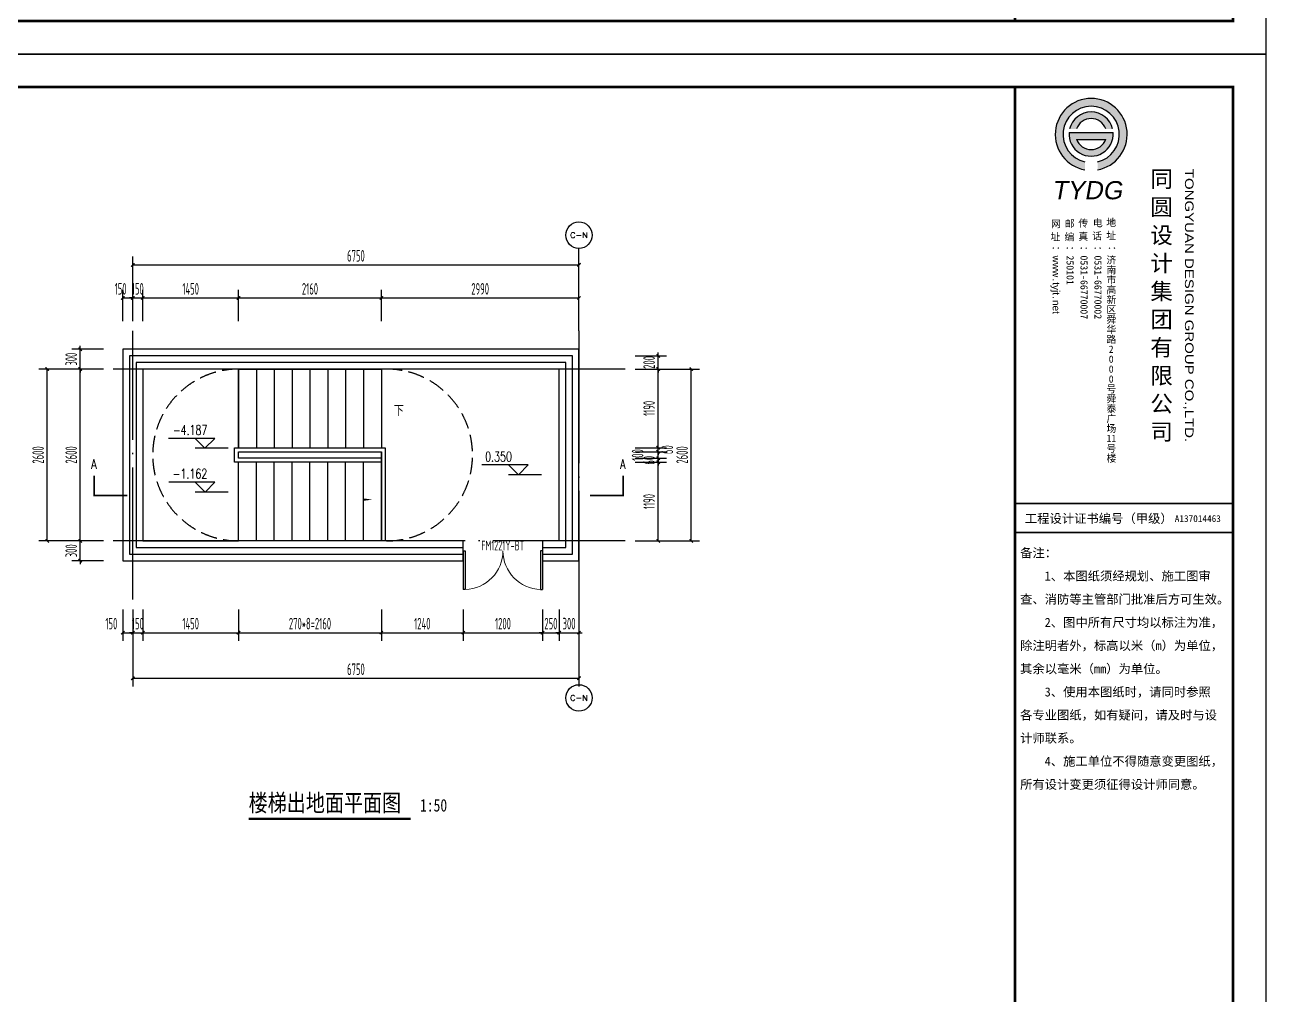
# Model space of a CAD drawing. Extents: x -473190 to 2138458, y -81875 to 2633646.
# Drawn here: x 1371582 to 1390363, y -36716 to -22032 of the extents above; entities that cross this region are included whole.
import ezdxf
from ezdxf.enums import TextEntityAlignment as Align

# ---------------------------------------------------------------- set-up
doc = ezdxf.new("R2010")
doc.units = 0
doc.header["$LTSCALE"] = 1000
doc.linetypes.add('DASH', pattern=[0.35, 0.25, -0.1])
doc.linetypes.add('DOTE', pattern=[2.42, 2, -0.2, 0.02, -0.2])
for name, color, linetype in [('A-DIM_SYMB', 3, 'Continuous'), ('A-PUB_TEXT', 7, 'Continuous'), ('A-STAIR', 3, 'Continuous'), ('AXIS', 3, 'Continuous'), ('AXIS_TEXT', 7, 'Continuous'), ('CURTWALL', 4, 'Continuous'), ('DIM_SYMB', 3, 'Continuous'), ('DOOR_FIRE', 4, 'Continuous'), ('DOOR_FIRE_TEXT', 7, 'Continuous'), ('DOTE', 1, 'DOTE'), ('ECA_TK', 7, 'Continuous'), ('PUB_DIM', 3, 'Continuous'), ('PUB_TEXT', 7, 'Continuous'), ('STAIR', 2, 'Continuous'), ('tk', 7, 'Continuous')]:
    doc.layers.add(name, color=color, linetype=linetype)
doc.styles.add('_TCH_AXIS', font='COMPLEX', dxfattribs={"bigfont": 'GBCBIG'})
doc.styles.add('_TCH_DIM', font='SIMPLEX', dxfattribs={"bigfont": 'GBCBIG'})
doc.styles.add('_TCH_DIM_T3', font='tssdeng.shx', dxfattribs={"width": 0.564706, "bigfont": '@@@tssdchn.shx'})
doc.styles.add('_TCH_LABEL', font='COMPLEX', dxfattribs={"bigfont": 'GBCBIG'})
doc.styles.add('_TCH_WINDOW', font='tssdeng.shx', dxfattribs={"width": 0.8, "height": 3.5, "bigfont": 'tssdchn.shx'})
doc.styles.add('CCDI_T0G_01', font='arial.ttf')
doc.styles.add('COMPLEX', font='COMPLEX.shx', dxfattribs={"width": 0.65})
doc.styles.add('SUNTXT', font='', dxfattribs={"height": 2.5})
doc.styles.add('tyad', font='swissk.ttf', dxfattribs={"height": 2.5})
doc.styles.add('TYDG_01', font='', dxfattribs={"width": 0.8})
doc.styles.add('黑体', font='simhei.ttf', dxfattribs={"width": 0.65})
doc.styles.get('SUNTXT').set_extended_font_data('SimSun')
doc.styles.get('TYDG_01').set_extended_font_data('SimSun')
doc.dimstyles.new('_TCH_ARCH&&50', dxfattribs={"dimtxt": 175, "dimasz": 50, "dimexe": 125, "dimexo": 150, "dimgap": 50, "dimtad": 1, "dimdec": 0, "dimzin": 0, "dimdsep": 46, "dimtxsty": '_TCH_DIM_T3', "dimblk": 'ARCHTICK', "dimcen": 0.09, "dimclrt": 7, "dimazin": 2, "dimtfac": 1, "dimtdec": 0, "dimtix": 1, "dimtmove": 2, "dimatfit": 3, "dimfxl": 0, "dimtolj": 1, "dimtzin": 0, "dimarcsym": 0})

# ---------------------------------------------------------------- blocks, each defined once
blk = doc.blocks.new('10B_A1E图框')
h = blk.add_hatch(color=256)
h.paths.add_polyline_path([(786.16, 558.97), (786.16, 561.39, -8.823966), (789.97, 561.39), (789.97, 558.98, 11.333343)])
h.paths.add_polyline_path([(781.52, 571.34), (783.6, 571.34, -0.711417), (792.46, 571.34), (794.54, 571.34, 0.79114)], flags=17)
h.paths.add_polyline_path([(781.36, 570.26, 1.071858), (794.7, 570.26)], flags=17)
h.paths.add_polyline_path([(792.44, 568.2, -0.701619), (783.62, 568.2)], flags=16)
for p, q in [((765, 184), (765, 584)), ((765, 184), (765, 584)), ((765, 184), (765, 584)), ((781.36, 570.26), (794.7, 570.26)), ((783.62, 568.2), (792.44, 568.2))]:
    blk.add_line(p, q)
at = {"const_width": 0.5}
blk.add_lwpolyline([(831, 457.96), (765, 457.96)], dxfattribs=at)
blk.add_lwpolyline([(831, 457.96), (765, 457.96)], dxfattribs=at)
for centre, radius, start, end in [((788.05, 569.69), 10.88, 280.1324, 259.9627), ((788.05, 569.69), 8.52, 282.9926, 257.1302), ((788.03, 569.8), 6.69, 13.3022, 166.6978), ((788.03, 569.8), 4.69, 19.1426, 160.8574), ((788.03, 569.8), 6.69, 176.0272, 3.9728), ((788.03, 569.8), 4.69, 199.8915, 340.1085)]:
    blk.add_arc(centre, radius, start, end)
at = {"layer": 'ECA_TK'}
blk.add_lwpolyline([(0, 0), (841, 0), (841, 594), (0, 594)], close=True, dxfattribs=at)
at = {"layer": 'ECA_TK', "const_width": 0.8}
blk.add_lwpolyline([(831, 10), (831, 584), (18, 584), (18, 10)], close=True, dxfattribs=at)
at = {"layer": 'ECA_TK'}
for points, const_width in [([(765, 10), (765, 584)], 0.8), ([(765, 457.96), (831, 457.96)], 0.5), ([(765, 449.25), (831, 449.25)], 0.5)]:
    blk.add_lwpolyline(points, dxfattribs=dict(at, const_width=const_width))
for s, height, style, p in [('同', 5, '黑体', (805.94, 553.7)), ('圆', 5, '黑体', (805.94, 545.2)), ('网', 2.18, 'SUNTXT', (775.88, 541.55)), ('邮', 2.18, 'SUNTXT', (780.08, 541.58)), ('传', 2.18, 'SUNTXT', (784.17, 541.71)), ('电', 2.18, 'SUNTXT', (788.57, 541.81)), ('地', 2.18, 'SUNTXT', (792.61, 541.93)), ('设', 5, '黑体', (805.94, 536.7)), ('址', 2.18, 'SUNTXT', (775.74, 537.6)), ('编', 2.18, 'SUNTXT', (779.97, 537.57)), ('真', 2.18, 'SUNTXT', (784.17, 537.71)), ('话', 2.18, 'SUNTXT', (788.39, 537.86)), ('址', 2.18, 'SUNTXT', (792.62, 537.99)), ('计', 5, '黑体', (805.94, 528.2)), ('济', 2.18, 'SUNTXT', (792.67, 530.58)), ('南', 2.18, 'SUNTXT', (792.67, 527.58)), ('市', 2.18, 'SUNTXT', (792.67, 524.58)), ('高', 2.18, 'SUNTXT', (792.67, 521.58)), ('集', 5, '黑体', (805.94, 519.7)), ('新', 2.18, 'SUNTXT', (792.67, 518.58)), ('舜', 2.18, 'SUNTXT', (792.67, 512.58)), ('区', 2.18, 'SUNTXT', (792.67, 515.58)), ('团', 5, '黑体', (805.94, 511.2)), ('华', 2.18, 'SUNTXT', (792.67, 509.58)), ('路', 2.18, 'SUNTXT', (792.67, 506.58)), ('有', 5, '黑体', (805.94, 502.7)), ('2', 2.18, 'SUNTXT', (793.36, 503.58)), ('0', 2.18, 'SUNTXT', (793.36, 500.58)), ('0', 2.18, 'SUNTXT', (793.36, 497.58)), ('限', 5, '黑体', (805.94, 494.2)), ('0', 2.18, 'SUNTXT', (793.36, 494.58)), ('号', 2.18, 'SUNTXT', (792.67, 491.58)), ('舜', 2.18, 'SUNTXT', (792.67, 488.58)), ('公', 5, '黑体', (805.94, 485.7)), ('泰', 2.18, 'SUNTXT', (792.67, 485.58)), ('广', 2.18, 'SUNTXT', (792.67, 482.58)), ('场', 2.18, 'SUNTXT', (792.67, 479.58)), ('司', 5, '黑体', (805.94, 477.2)), ('11', 2.18, 'SUNTXT', (792.67, 476.58)), ('号', 2.18, 'SUNTXT', (792.67, 473.58)), ('楼', 2.18, 'SUNTXT', (792.69, 470.58))]:
    blk.add_text(s, height=height, dxfattribs=dict(style=style)).set_placement(p)
at = {"style": 'CCDI_T0G_01', "width": 1.25}
blk.add_text('TONGYUAN DESIGN GROUP CO.,LTD.', height=2.6, rotation=270, dxfattribs=at).set_placement((816.42, 559.28))
at = {"style": 'tyad', "oblique": 10}
blk.add_text('TYDG', height=5.5, dxfattribs=at).set_placement((776.12, 550.06))
at = {"char_height": 2.18, "width": 39.1789, "attachment_point": 1, "rotation": 270, "style": 'SUNTXT'}
for s, insert in [('：{\\fArial|b0|i0|c134|p32;www}.{\\fArial|b0|i0|c134|p32;tyjt}.{\\fArial|b0|i0|c134|p32;net\\fArial|b0|i0|c0|p32;}', (778.56, 536.02)), ('：250101', (782.78, 536.02)), ('：0531-66770007', (787, 536.02)), ('：0531-66770002', (791.22, 536.02)), ('：', (795.56, 536.02))]:
    blk.add_mtext(s, dxfattribs=dict(at, insert=insert))
at = {"layer": 'ECA_TK', "linetype": 'Continuous', "style": 'SUNTXT'}
for s, height, p in [('工程设计证书编号（甲级）', 2.7342, (767.97, 452.09)), ('A137014463', 2.051, (813.34, 452.39))]:
    blk.add_text(s, height=height, dxfattribs=at).set_placement(p)
at = {"layer": 'ECA_TK', "style": 'SUNTXT'}
for s, p in [('备注：', (766.54, 441.68)), ('    1、本图纸须经规划、施工图审', (766.54, 434.68)), ('查、消防等主管部门批准后方可生效。', (766.54, 427.66)), ('    2、图中所有尺寸均以标注为准，', (766.54, 420.65)), ('除注明者外，标高以米（m）为单位，', (766.54, 413.62)), ('其余以毫米（mm）为单位。', (766.54, 406.61)), ('    3、使用本图纸时，请同时参照', (766.54, 399.6)), ('各专业图纸，如有疑问，请及时与设', (766.54, 392.61)), ('计师联系。', (766.54, 385.63)), ('    4、施工单位不得随意变更图纸，', (766.54, 378.63)), ('所有设计变更须征得设计师同意。', (766.54, 371.62))]:
    blk.add_text(s, height=2.73, dxfattribs=at).set_placement(p)
blk = doc.blocks.new('_ArchTick')
at = {"color": 0, "linetype": 'ByBlock', "const_width": 0.4}
blk.add_lwpolyline([(-0.5, -0.5), (0.5, 0.5)], dxfattribs=at)
blk = doc.blocks.new('*D2640')
at = {"layer": 'Defpoints', "color": 0, "transparency": 16777216}
for p in [(1371920, -27241), (1372920, -27241), (1372920, -29841)]:
    blk.add_point(p, dxfattribs=at)
at = {"layer": 'PUB_DIM', "color": 0, "lineweight": -2, "transparency": 16777216}
for p, q in [((1372770, -27241), (1371795, -27241)), ((1371920, -29841), (1371920, -27241)), ((1372770, -29841), (1371795, -29841))]:
    blk.add_line(p, q, dxfattribs=at)
at = {"layer": 'PUB_DIM', "color": 0, "lineweight": -2, "transparency": 16777216, "xscale": 50, "yscale": 50, "zscale": 50}
for p, rotation in [((1371920, -27241), 90), ((1371920, -29841), 270)]:
    blk.add_blockref('_ArchTick', p, dxfattribs=dict(at, rotation=rotation))
at = {"layer": 'PUB_DIM', "color": 7, "transparency": 16777216, "insert": (1371783, -28541), "char_height": 175, "attachment_point": 5, "rotation": 90, "style": '_TCH_DIM_T3'}
blk.add_mtext('\\A1;2600', dxfattribs=at)
blk = doc.blocks.new('*D2641')
at = {"layer": 'Defpoints', "color": 0, "transparency": 16777216}
for p in [(1380665, -27241), (1381665, -27241), (1380665, -29841)]:
    blk.add_point(p, dxfattribs=at)
at = {"layer": 'PUB_DIM', "color": 0, "lineweight": -2, "transparency": 16777216}
for p, q in [((1380815, -27241), (1381790, -27241)), ((1381665, -29841), (1381665, -27241)), ((1380815, -29841), (1381790, -29841))]:
    blk.add_line(p, q, dxfattribs=at)
at = {"layer": 'PUB_DIM', "color": 0, "lineweight": -2, "transparency": 16777216, "xscale": 50, "yscale": 50, "zscale": 50}
for p, rotation in [((1381665, -27241), 90), ((1381665, -29841), 270)]:
    blk.add_blockref('_ArchTick', p, dxfattribs=dict(at, rotation=rotation))
at = {"layer": 'PUB_DIM', "color": 7, "transparency": 16777216, "insert": (1381527, -28541), "char_height": 175, "attachment_point": 5, "rotation": 90, "style": '_TCH_DIM_T3'}
blk.add_mtext('\\A1;2600', dxfattribs=at)
blk = doc.blocks.new('*D2642')
at = {"layer": 'Defpoints', "color": 0, "transparency": 16777216}
for p in [(1373216, -30730), (1379966, -30730), (1379966, -31920)]:
    blk.add_point(p, dxfattribs=at)
at = {"layer": 'PUB_DIM', "color": 0, "lineweight": -2, "transparency": 16777216}
for p, q in [((1373216, -30880), (1373216, -32045)), ((1379966, -30880), (1379966, -32045)), ((1373216, -31920), (1379966, -31920))]:
    blk.add_line(p, q, dxfattribs=at)
at = {"layer": 'PUB_DIM', "color": 0, "lineweight": -2, "transparency": 16777216, "xscale": 50, "yscale": 50, "zscale": 50, "rotation": 180}
blk.add_blockref('_ArchTick', (1373216, -31920), dxfattribs=at)
at = {"layer": 'PUB_DIM', "color": 0, "lineweight": -2, "transparency": 16777216, "xscale": 50, "yscale": 50, "zscale": 50}
blk.add_blockref('_ArchTick', (1379966, -31920), dxfattribs=at)
at = {"layer": 'PUB_DIM', "color": 7, "transparency": 16777216, "insert": (1376591, -31783), "char_height": 175, "attachment_point": 5, "style": '_TCH_DIM_T3'}
blk.add_mtext('\\A1;6750', dxfattribs=at)
blk = doc.blocks.new('*D2643')
at = {"layer": 'Defpoints', "color": 0, "transparency": 16777216}
for p in [(1379966, -25665), (1373216, -26665), (1379966, -26665)]:
    blk.add_point(p, dxfattribs=at)
at = {"layer": 'PUB_DIM', "color": 0, "lineweight": -2, "transparency": 16777216}
for p, q in [((1373216, -26515), (1373216, -25540)), ((1379966, -26515), (1379966, -25540)), ((1373216, -25665), (1379966, -25665))]:
    blk.add_line(p, q, dxfattribs=at)
at = {"layer": 'PUB_DIM', "color": 0, "lineweight": -2, "transparency": 16777216, "xscale": 50, "yscale": 50, "zscale": 50, "rotation": 180}
blk.add_blockref('_ArchTick', (1373216, -25665), dxfattribs=at)
at = {"layer": 'PUB_DIM', "color": 0, "lineweight": -2, "transparency": 16777216, "xscale": 50, "yscale": 50, "zscale": 50}
blk.add_blockref('_ArchTick', (1379966, -25665), dxfattribs=at)
at = {"layer": 'PUB_DIM', "color": 7, "transparency": 16777216, "insert": (1376591, -25527), "char_height": 175, "attachment_point": 5, "style": '_TCH_DIM_T3'}
blk.add_mtext('\\A1;6750', dxfattribs=at)
blk = doc.blocks.new('*D2644')
at = {"layer": 'Defpoints', "color": 0, "transparency": 16777216}
for p in [(1372420, -29841), (1372920, -29841), (1372920, -30141)]:
    blk.add_point(p, dxfattribs=at)
at = {"layer": 'PUB_DIM', "color": 0, "lineweight": -2, "transparency": 16777216}
for p, q in [((1372770, -29841), (1372295, -29841)), ((1372420, -29841), (1372420, -29791)), ((1372420, -30141), (1372420, -29841)), ((1372770, -30141), (1372295, -30141)), ((1372420, -30141), (1372420, -30191))]:
    blk.add_line(p, q, dxfattribs=at)
at = {"layer": 'PUB_DIM', "color": 0, "lineweight": -2, "transparency": 16777216, "xscale": 50, "yscale": 50, "zscale": 50}
for p, rotation in [((1372420, -29841), 270), ((1372420, -30141), 90)]:
    blk.add_blockref('_ArchTick', p, dxfattribs=dict(at, rotation=rotation))
at = {"layer": 'PUB_DIM', "color": 7, "transparency": 16777216, "insert": (1372283, -29991), "char_height": 175, "attachment_point": 5, "rotation": 90, "style": '_TCH_DIM_T3'}
blk.add_mtext('\\A1;300', dxfattribs=at)
blk = doc.blocks.new('*D2645')
at = {"layer": 'Defpoints', "color": 0, "transparency": 16777216}
for p in [(1372420, -27241), (1372920, -27241), (1372920, -29841)]:
    blk.add_point(p, dxfattribs=at)
at = {"layer": 'PUB_DIM', "color": 0, "lineweight": -2, "transparency": 16777216}
for p, q in [((1372770, -27241), (1372295, -27241)), ((1372420, -29841), (1372420, -27241)), ((1372770, -29841), (1372295, -29841))]:
    blk.add_line(p, q, dxfattribs=at)
at = {"layer": 'PUB_DIM', "color": 0, "lineweight": -2, "transparency": 16777216, "xscale": 50, "yscale": 50, "zscale": 50}
for p, rotation in [((1372420, -27241), 90), ((1372420, -29841), 270)]:
    blk.add_blockref('_ArchTick', p, dxfattribs=dict(at, rotation=rotation))
at = {"layer": 'PUB_DIM', "color": 7, "transparency": 16777216, "insert": (1372283, -28541), "char_height": 175, "attachment_point": 5, "rotation": 90, "style": '_TCH_DIM_T3'}
blk.add_mtext('\\A1;2600', dxfattribs=at)
blk = doc.blocks.new('*D2646')
at = {"layer": 'Defpoints', "color": 0, "transparency": 16777216}
for p in [(1372420, -26941), (1372920, -26941), (1372920, -27241)]:
    blk.add_point(p, dxfattribs=at)
at = {"layer": 'PUB_DIM', "color": 0, "lineweight": -2, "transparency": 16777216}
for p, q in [((1372770, -26941), (1372295, -26941)), ((1372420, -26941), (1372420, -26891)), ((1372420, -27241), (1372420, -26941)), ((1372770, -27241), (1372295, -27241)), ((1372420, -27241), (1372420, -27291))]:
    blk.add_line(p, q, dxfattribs=at)
at = {"layer": 'PUB_DIM', "color": 0, "lineweight": -2, "transparency": 16777216, "xscale": 50, "yscale": 50, "zscale": 50}
for p, rotation in [((1372420, -26941), 270), ((1372420, -27241), 90)]:
    blk.add_blockref('_ArchTick', p, dxfattribs=dict(at, rotation=rotation))
at = {"layer": 'PUB_DIM', "color": 7, "transparency": 16777216, "insert": (1372283, -27091), "char_height": 175, "attachment_point": 5, "rotation": 90, "style": '_TCH_DIM_T3'}
blk.add_mtext('\\A1;300', dxfattribs=at)
blk = doc.blocks.new('*D2647')
at = {"layer": 'Defpoints', "color": 0, "transparency": 16777216}
for p in [(1380665, -28651), (1381165, -28651), (1380665, -29841)]:
    blk.add_point(p, dxfattribs=at)
at = {"layer": 'PUB_DIM', "color": 0, "lineweight": -2, "transparency": 16777216}
for p, q in [((1380815, -28651), (1381290, -28651)), ((1381165, -29841), (1381165, -28651)), ((1380815, -29841), (1381290, -29841))]:
    blk.add_line(p, q, dxfattribs=at)
at = {"layer": 'PUB_DIM', "color": 0, "lineweight": -2, "transparency": 16777216, "xscale": 50, "yscale": 50, "zscale": 50}
for p, rotation in [((1381165, -28651), 90), ((1381165, -29841), 270)]:
    blk.add_blockref('_ArchTick', p, dxfattribs=dict(at, rotation=rotation))
at = {"layer": 'PUB_DIM', "color": 7, "transparency": 16777216, "insert": (1381027, -29246), "char_height": 175, "attachment_point": 5, "rotation": 90, "style": '_TCH_DIM_T3'}
blk.add_mtext('\\A1;1190', dxfattribs=at)
blk = doc.blocks.new('*D2648')
at = {"layer": 'Defpoints', "color": 0, "transparency": 16777216}
for p in [(1380665, -28591), (1380665, -28651), (1381165, -28591)]:
    blk.add_point(p, dxfattribs=at)
at = {"layer": 'PUB_DIM', "color": 0, "lineweight": -2, "transparency": 16777216}
for p, q in [((1381165, -28591), (1381165, -28541)), ((1380815, -28591), (1381290, -28591)), ((1380815, -28651), (1381290, -28651)), ((1381165, -28651), (1381165, -28591)), ((1381165, -28651), (1381165, -28701))]:
    blk.add_line(p, q, dxfattribs=at)
at = {"layer": 'PUB_DIM', "color": 0, "lineweight": -2, "transparency": 16777216, "xscale": 50, "yscale": 50, "zscale": 50}
for p, rotation in [((1381165, -28591), 270), ((1381165, -28651), 90)]:
    blk.add_blockref('_ArchTick', p, dxfattribs=dict(at, rotation=rotation))
at = {"layer": 'PUB_DIM', "color": 7, "transparency": 16777216, "insert": (1381027, -28621), "char_height": 175, "attachment_point": 5, "rotation": 90, "style": '_TCH_DIM_T3'}
blk.add_mtext('\\A1;60', dxfattribs=at)
blk = doc.blocks.new('*D2649')
at = {"layer": 'Defpoints', "color": 0, "transparency": 16777216}
for p in [(1380665, -28491), (1381165, -28491), (1380665, -28591)]:
    blk.add_point(p, dxfattribs=at)
at = {"layer": 'PUB_DIM', "color": 0, "lineweight": -2, "transparency": 16777216}
for p, q in [((1380815, -28491), (1381290, -28491)), ((1381165, -28491), (1381165, -28441)), ((1381165, -28591), (1381165, -28491)), ((1380815, -28591), (1381290, -28591)), ((1381165, -28591), (1381165, -28641))]:
    blk.add_line(p, q, dxfattribs=at)
at = {"layer": 'PUB_DIM', "color": 0, "lineweight": -2, "transparency": 16777216, "xscale": 50, "yscale": 50, "zscale": 50}
for p, rotation in [((1381165, -28491), 270), ((1381165, -28591), 90)]:
    blk.add_blockref('_ArchTick', p, dxfattribs=dict(at, rotation=rotation))
at = {"layer": 'PUB_DIM', "color": 7, "transparency": 16777216, "insert": (1380852, -28541), "char_height": 175, "attachment_point": 5, "rotation": 90, "style": '_TCH_DIM_T3'}
blk.add_mtext('\\A1;100', dxfattribs=at)
blk = doc.blocks.new('*D2650')
at = {"layer": 'Defpoints', "color": 0, "transparency": 16777216}
for p in [(1380665, -28431), (1380665, -28491), (1381165, -28431)]:
    blk.add_point(p, dxfattribs=at)
at = {"layer": 'PUB_DIM', "color": 0, "lineweight": -2, "transparency": 16777216}
for p, q in [((1380815, -28431), (1381290, -28431)), ((1380815, -28491), (1381290, -28491)), ((1381165, -28431), (1381165, -28381)), ((1381165, -28491), (1381165, -28431)), ((1381165, -28491), (1381165, -28541))]:
    blk.add_line(p, q, dxfattribs=at)
at = {"layer": 'PUB_DIM', "color": 0, "lineweight": -2, "transparency": 16777216, "xscale": 50, "yscale": 50, "zscale": 50}
for p, rotation in [((1381165, -28431), 270), ((1381165, -28491), 90)]:
    blk.add_blockref('_ArchTick', p, dxfattribs=dict(at, rotation=rotation))
at = {"layer": 'PUB_DIM', "color": 7, "transparency": 16777216, "insert": (1381302, -28461), "char_height": 175, "attachment_point": 5, "rotation": 90, "style": '_TCH_DIM_T3'}
blk.add_mtext('\\A1;60', dxfattribs=at)
blk = doc.blocks.new('*D2651')
at = {"layer": 'Defpoints', "color": 0, "transparency": 16777216}
for p in [(1380665, -27241), (1381165, -27241), (1380665, -28431)]:
    blk.add_point(p, dxfattribs=at)
at = {"layer": 'PUB_DIM', "color": 0, "lineweight": -2, "transparency": 16777216}
for p, q in [((1380815, -27241), (1381290, -27241)), ((1381165, -28431), (1381165, -27241)), ((1380815, -28431), (1381290, -28431))]:
    blk.add_line(p, q, dxfattribs=at)
at = {"layer": 'PUB_DIM', "color": 0, "lineweight": -2, "transparency": 16777216, "xscale": 50, "yscale": 50, "zscale": 50}
for p, rotation in [((1381165, -27241), 90), ((1381165, -28431), 270)]:
    blk.add_blockref('_ArchTick', p, dxfattribs=dict(at, rotation=rotation))
at = {"layer": 'PUB_DIM', "color": 7, "transparency": 16777216, "insert": (1381027, -27836), "char_height": 175, "attachment_point": 5, "rotation": 90, "style": '_TCH_DIM_T3'}
blk.add_mtext('\\A1;1190', dxfattribs=at)
blk = doc.blocks.new('*D2652')
at = {"layer": 'Defpoints', "color": 0, "transparency": 16777216}
for p in [(1380665, -27041), (1381165, -27041), (1380665, -27241)]:
    blk.add_point(p, dxfattribs=at)
at = {"layer": 'PUB_DIM', "color": 0, "lineweight": -2, "transparency": 16777216}
for p, q in [((1380815, -27041), (1381290, -27041)), ((1381165, -27041), (1381165, -26991)), ((1381165, -27241), (1381165, -27041)), ((1380815, -27241), (1381290, -27241)), ((1381165, -27241), (1381165, -27291))]:
    blk.add_line(p, q, dxfattribs=at)
at = {"layer": 'PUB_DIM', "color": 0, "lineweight": -2, "transparency": 16777216, "xscale": 50, "yscale": 50, "zscale": 50}
for p, rotation in [((1381165, -27041), 270), ((1381165, -27241), 90)]:
    blk.add_blockref('_ArchTick', p, dxfattribs=dict(at, rotation=rotation))
at = {"layer": 'PUB_DIM', "color": 7, "transparency": 16777216, "insert": (1381027, -27141), "char_height": 175, "attachment_point": 5, "rotation": 90, "style": '_TCH_DIM_T3'}
blk.add_mtext('\\A1;200', dxfattribs=at)
blk = doc.blocks.new('*D2653')
at = {"layer": 'Defpoints', "color": 0, "transparency": 16777216}
for p in [(1373216, -26165), (1373066, -26665), (1373216, -26665)]:
    blk.add_point(p, dxfattribs=at)
at = {"layer": 'PUB_DIM', "color": 0, "lineweight": -2, "transparency": 16777216}
for p, q in [((1373066, -26515), (1373066, -26040)), ((1373216, -26515), (1373216, -26040)), ((1373066, -26165), (1373216, -26165))]:
    blk.add_line(p, q, dxfattribs=at)
at = {"layer": 'PUB_DIM', "color": 0, "lineweight": -2, "transparency": 16777216, "xscale": 50, "yscale": 50, "zscale": 50, "rotation": 180}
blk.add_blockref('_ArchTick', (1373066, -26165), dxfattribs=at)
at = {"layer": 'PUB_DIM', "color": 0, "lineweight": -2, "transparency": 16777216, "xscale": 50, "yscale": 50, "zscale": 50}
blk.add_blockref('_ArchTick', (1373216, -26165), dxfattribs=at)
at = {"layer": 'PUB_DIM', "color": 7, "transparency": 16777216, "insert": (1373031, -26027), "char_height": 175, "attachment_point": 5, "style": '_TCH_DIM_T3'}
blk.add_mtext('\\A1;150', dxfattribs=at)
blk = doc.blocks.new('*D2654')
at = {"layer": 'Defpoints', "color": 0, "transparency": 16777216}
for p in [(1373366, -26165), (1373216, -26665), (1373366, -26665)]:
    blk.add_point(p, dxfattribs=at)
at = {"layer": 'PUB_DIM', "color": 0, "lineweight": -2, "transparency": 16777216}
for p, q in [((1373216, -26515), (1373216, -26040)), ((1373366, -26515), (1373366, -26040)), ((1373216, -26165), (1373166, -26165)), ((1373216, -26165), (1373366, -26165)), ((1373366, -26165), (1373416, -26165))]:
    blk.add_line(p, q, dxfattribs=at)
at = {"layer": 'PUB_DIM', "color": 0, "lineweight": -2, "transparency": 16777216, "xscale": 50, "yscale": 50, "zscale": 50}
blk.add_blockref('_ArchTick', (1373216, -26165), dxfattribs=at)
at = {"layer": 'PUB_DIM', "color": 0, "lineweight": -2, "transparency": 16777216, "xscale": 50, "yscale": 50, "zscale": 50, "rotation": 180}
blk.add_blockref('_ArchTick', (1373366, -26165), dxfattribs=at)
at = {"layer": 'PUB_DIM', "color": 7, "transparency": 16777216, "insert": (1373291, -26027), "char_height": 175, "attachment_point": 5, "style": '_TCH_DIM_T3'}
blk.add_mtext('\\A1;150', dxfattribs=at)
blk = doc.blocks.new('*D2655')
at = {"layer": 'Defpoints', "color": 0, "transparency": 16777216}
for p in [(1374816, -26165), (1373366, -26665), (1374816, -26665)]:
    blk.add_point(p, dxfattribs=at)
at = {"layer": 'PUB_DIM', "color": 0, "lineweight": -2, "transparency": 16777216}
for p, q in [((1373366, -26515), (1373366, -26040)), ((1374816, -26515), (1374816, -26040)), ((1373366, -26165), (1374816, -26165))]:
    blk.add_line(p, q, dxfattribs=at)
at = {"layer": 'PUB_DIM', "color": 0, "lineweight": -2, "transparency": 16777216, "xscale": 50, "yscale": 50, "zscale": 50, "rotation": 180}
blk.add_blockref('_ArchTick', (1373366, -26165), dxfattribs=at)
at = {"layer": 'PUB_DIM', "color": 0, "lineweight": -2, "transparency": 16777216, "xscale": 50, "yscale": 50, "zscale": 50}
blk.add_blockref('_ArchTick', (1374816, -26165), dxfattribs=at)
at = {"layer": 'PUB_DIM', "color": 7, "transparency": 16777216, "insert": (1374091, -26027), "char_height": 175, "attachment_point": 5, "style": '_TCH_DIM_T3'}
blk.add_mtext('\\A1;1450', dxfattribs=at)
blk = doc.blocks.new('*D2656')
at = {"layer": 'Defpoints', "color": 0, "transparency": 16777216}
for p in [(1376976, -26165), (1374816, -26665), (1376976, -26665)]:
    blk.add_point(p, dxfattribs=at)
at = {"layer": 'PUB_DIM', "color": 0, "lineweight": -2, "transparency": 16777216}
for p, q in [((1374816, -26515), (1374816, -26040)), ((1376976, -26515), (1376976, -26040)), ((1374816, -26165), (1376976, -26165))]:
    blk.add_line(p, q, dxfattribs=at)
at = {"layer": 'PUB_DIM', "color": 0, "lineweight": -2, "transparency": 16777216, "xscale": 50, "yscale": 50, "zscale": 50, "rotation": 180}
blk.add_blockref('_ArchTick', (1374816, -26165), dxfattribs=at)
at = {"layer": 'PUB_DIM', "color": 0, "lineweight": -2, "transparency": 16777216, "xscale": 50, "yscale": 50, "zscale": 50}
blk.add_blockref('_ArchTick', (1376976, -26165), dxfattribs=at)
at = {"layer": 'PUB_DIM', "color": 7, "transparency": 16777216, "insert": (1375896, -26027), "char_height": 175, "attachment_point": 5, "style": '_TCH_DIM_T3'}
blk.add_mtext('\\A1;2160', dxfattribs=at)
blk = doc.blocks.new('*D2657')
at = {"layer": 'Defpoints', "color": 0, "transparency": 16777216}
for p in [(1379966, -26165), (1376976, -26665), (1379966, -26665)]:
    blk.add_point(p, dxfattribs=at)
at = {"layer": 'PUB_DIM', "color": 0, "lineweight": -2, "transparency": 16777216}
for p, q in [((1376976, -26515), (1376976, -26040)), ((1379966, -26515), (1379966, -26040)), ((1376976, -26165), (1379966, -26165))]:
    blk.add_line(p, q, dxfattribs=at)
at = {"layer": 'PUB_DIM', "color": 0, "lineweight": -2, "transparency": 16777216, "xscale": 50, "yscale": 50, "zscale": 50, "rotation": 180}
blk.add_blockref('_ArchTick', (1376976, -26165), dxfattribs=at)
at = {"layer": 'PUB_DIM', "color": 0, "lineweight": -2, "transparency": 16777216, "xscale": 50, "yscale": 50, "zscale": 50}
blk.add_blockref('_ArchTick', (1379966, -26165), dxfattribs=at)
at = {"layer": 'PUB_DIM', "color": 7, "transparency": 16777216, "insert": (1378471, -26027), "char_height": 175, "attachment_point": 5, "style": '_TCH_DIM_T3'}
blk.add_mtext('\\A1;2990', dxfattribs=at)
blk = doc.blocks.new('*D2658')
at = {"layer": 'Defpoints', "color": 0, "transparency": 16777216}
for p in [(1373066, -30730), (1373216, -30730), (1373216, -31230)]:
    blk.add_point(p, dxfattribs=at)
at = {"layer": 'PUB_DIM', "color": 0, "lineweight": -2, "transparency": 16777216}
for p, q in [((1373066, -30880), (1373066, -31355)), ((1373216, -30880), (1373216, -31355)), ((1373066, -31230), (1373216, -31230))]:
    blk.add_line(p, q, dxfattribs=at)
at = {"layer": 'PUB_DIM', "color": 0, "lineweight": -2, "transparency": 16777216, "xscale": 50, "yscale": 50, "zscale": 50, "rotation": 180}
blk.add_blockref('_ArchTick', (1373066, -31230), dxfattribs=at)
at = {"layer": 'PUB_DIM', "color": 0, "lineweight": -2, "transparency": 16777216, "xscale": 50, "yscale": 50, "zscale": 50}
blk.add_blockref('_ArchTick', (1373216, -31230), dxfattribs=at)
at = {"layer": 'PUB_DIM', "color": 7, "transparency": 16777216, "insert": (1372891, -31093), "char_height": 175, "attachment_point": 5, "style": '_TCH_DIM_T3'}
blk.add_mtext('\\A1;150', dxfattribs=at)
blk = doc.blocks.new('*D2659')
at = {"layer": 'Defpoints', "color": 0, "transparency": 16777216}
for p in [(1373216, -30730), (1373366, -30730), (1373366, -31230)]:
    blk.add_point(p, dxfattribs=at)
at = {"layer": 'PUB_DIM', "color": 0, "lineweight": -2, "transparency": 16777216}
for p, q in [((1373216, -30880), (1373216, -31355)), ((1373366, -30880), (1373366, -31355)), ((1373216, -31230), (1373166, -31230)), ((1373216, -31230), (1373366, -31230)), ((1373366, -31230), (1373416, -31230))]:
    blk.add_line(p, q, dxfattribs=at)
at = {"layer": 'PUB_DIM', "color": 0, "lineweight": -2, "transparency": 16777216, "xscale": 50, "yscale": 50, "zscale": 50}
blk.add_blockref('_ArchTick', (1373216, -31230), dxfattribs=at)
at = {"layer": 'PUB_DIM', "color": 0, "lineweight": -2, "transparency": 16777216, "xscale": 50, "yscale": 50, "zscale": 50, "rotation": 180}
blk.add_blockref('_ArchTick', (1373366, -31230), dxfattribs=at)
at = {"layer": 'PUB_DIM', "color": 7, "transparency": 16777216, "insert": (1373291, -31093), "char_height": 175, "attachment_point": 5, "style": '_TCH_DIM_T3'}
blk.add_mtext('\\A1;150', dxfattribs=at)
blk = doc.blocks.new('*D2660')
at = {"layer": 'Defpoints', "color": 0, "transparency": 16777216}
for p in [(1373366, -30730), (1374816, -30730), (1374816, -31230)]:
    blk.add_point(p, dxfattribs=at)
at = {"layer": 'PUB_DIM', "color": 0, "lineweight": -2, "transparency": 16777216}
for p, q in [((1373366, -30880), (1373366, -31355)), ((1374816, -30880), (1374816, -31355)), ((1373366, -31230), (1374816, -31230))]:
    blk.add_line(p, q, dxfattribs=at)
at = {"layer": 'PUB_DIM', "color": 0, "lineweight": -2, "transparency": 16777216, "xscale": 50, "yscale": 50, "zscale": 50, "rotation": 180}
blk.add_blockref('_ArchTick', (1373366, -31230), dxfattribs=at)
at = {"layer": 'PUB_DIM', "color": 0, "lineweight": -2, "transparency": 16777216, "xscale": 50, "yscale": 50, "zscale": 50}
blk.add_blockref('_ArchTick', (1374816, -31230), dxfattribs=at)
at = {"layer": 'PUB_DIM', "color": 7, "transparency": 16777216, "insert": (1374091, -31093), "char_height": 175, "attachment_point": 5, "style": '_TCH_DIM_T3'}
blk.add_mtext('\\A1;1450', dxfattribs=at)
blk = doc.blocks.new('*D2661')
at = {"layer": 'Defpoints', "color": 0, "transparency": 16777216}
for p in [(1374816, -30730), (1376976, -30730), (1376976, -31230)]:
    blk.add_point(p, dxfattribs=at)
at = {"layer": 'PUB_DIM', "color": 0, "lineweight": -2, "transparency": 16777216}
for p, q in [((1374816, -30880), (1374816, -31355)), ((1376976, -30880), (1376976, -31355)), ((1374816, -31230), (1376976, -31230))]:
    blk.add_line(p, q, dxfattribs=at)
at = {"layer": 'PUB_DIM', "color": 0, "lineweight": -2, "transparency": 16777216, "xscale": 50, "yscale": 50, "zscale": 50, "rotation": 180}
blk.add_blockref('_ArchTick', (1374816, -31230), dxfattribs=at)
at = {"layer": 'PUB_DIM', "color": 0, "lineweight": -2, "transparency": 16777216, "xscale": 50, "yscale": 50, "zscale": 50}
blk.add_blockref('_ArchTick', (1376976, -31230), dxfattribs=at)
at = {"layer": 'PUB_DIM', "color": 7, "transparency": 16777216, "insert": (1375896, -31093), "char_height": 175, "attachment_point": 5, "style": '_TCH_DIM_T3'}
blk.add_mtext('\\A1;270*8=2160', dxfattribs=at)
blk = doc.blocks.new('*D2662')
at = {"layer": 'Defpoints', "color": 0, "transparency": 16777216}
for p in [(1376976, -30730), (1378216, -30730), (1378216, -31230)]:
    blk.add_point(p, dxfattribs=at)
at = {"layer": 'PUB_DIM', "color": 0, "lineweight": -2, "transparency": 16777216}
for p, q in [((1376976, -30880), (1376976, -31355)), ((1378216, -30880), (1378216, -31355)), ((1376976, -31230), (1378216, -31230))]:
    blk.add_line(p, q, dxfattribs=at)
at = {"layer": 'PUB_DIM', "color": 0, "lineweight": -2, "transparency": 16777216, "xscale": 50, "yscale": 50, "zscale": 50, "rotation": 180}
blk.add_blockref('_ArchTick', (1376976, -31230), dxfattribs=at)
at = {"layer": 'PUB_DIM', "color": 0, "lineweight": -2, "transparency": 16777216, "xscale": 50, "yscale": 50, "zscale": 50}
blk.add_blockref('_ArchTick', (1378216, -31230), dxfattribs=at)
at = {"layer": 'PUB_DIM', "color": 7, "transparency": 16777216, "insert": (1377596, -31093), "char_height": 175, "attachment_point": 5, "style": '_TCH_DIM_T3'}
blk.add_mtext('\\A1;1240', dxfattribs=at)
blk = doc.blocks.new('*D2663')
at = {"layer": 'Defpoints', "color": 0, "transparency": 16777216}
for p in [(1378216, -30730), (1379416, -30730), (1379416, -31230)]:
    blk.add_point(p, dxfattribs=at)
at = {"layer": 'PUB_DIM', "color": 0, "lineweight": -2, "transparency": 16777216}
for p, q in [((1378216, -30880), (1378216, -31355)), ((1379416, -30880), (1379416, -31355)), ((1378216, -31230), (1379416, -31230))]:
    blk.add_line(p, q, dxfattribs=at)
at = {"layer": 'PUB_DIM', "color": 0, "lineweight": -2, "transparency": 16777216, "xscale": 50, "yscale": 50, "zscale": 50, "rotation": 180}
blk.add_blockref('_ArchTick', (1378216, -31230), dxfattribs=at)
at = {"layer": 'PUB_DIM', "color": 0, "lineweight": -2, "transparency": 16777216, "xscale": 50, "yscale": 50, "zscale": 50}
blk.add_blockref('_ArchTick', (1379416, -31230), dxfattribs=at)
at = {"layer": 'PUB_DIM', "color": 7, "transparency": 16777216, "insert": (1378816, -31093), "char_height": 175, "attachment_point": 5, "style": '_TCH_DIM_T3'}
blk.add_mtext('\\A1;1200', dxfattribs=at)
blk = doc.blocks.new('*D2664')
at = {"layer": 'Defpoints', "color": 0, "transparency": 16777216}
for p in [(1379416, -30730), (1379666, -30730), (1379666, -31230)]:
    blk.add_point(p, dxfattribs=at)
at = {"layer": 'PUB_DIM', "color": 0, "lineweight": -2, "transparency": 16777216}
for p, q in [((1379416, -30880), (1379416, -31355)), ((1379666, -30880), (1379666, -31355)), ((1379416, -31230), (1379366, -31230)), ((1379416, -31230), (1379666, -31230)), ((1379666, -31230), (1379716, -31230))]:
    blk.add_line(p, q, dxfattribs=at)
at = {"layer": 'PUB_DIM', "color": 0, "lineweight": -2, "transparency": 16777216, "xscale": 50, "yscale": 50, "zscale": 50}
blk.add_blockref('_ArchTick', (1379416, -31230), dxfattribs=at)
at = {"layer": 'PUB_DIM', "color": 0, "lineweight": -2, "transparency": 16777216, "xscale": 50, "yscale": 50, "zscale": 50, "rotation": 180}
blk.add_blockref('_ArchTick', (1379666, -31230), dxfattribs=at)
at = {"layer": 'PUB_DIM', "color": 7, "transparency": 16777216, "insert": (1379541, -31093), "char_height": 175, "attachment_point": 5, "style": '_TCH_DIM_T3'}
blk.add_mtext('\\A1;250', dxfattribs=at)
blk = doc.blocks.new('*D2665')
at = {"layer": 'Defpoints', "color": 0, "transparency": 16777216}
for p in [(1379666, -30730), (1379966, -30730), (1379966, -31230)]:
    blk.add_point(p, dxfattribs=at)
at = {"layer": 'PUB_DIM', "color": 0, "lineweight": -2, "transparency": 16777216}
for p, q in [((1379666, -30880), (1379666, -31355)), ((1379966, -30880), (1379966, -31355)), ((1379666, -31230), (1379616, -31230)), ((1379666, -31230), (1379966, -31230)), ((1379966, -31230), (1380016, -31230))]:
    blk.add_line(p, q, dxfattribs=at)
at = {"layer": 'PUB_DIM', "color": 0, "lineweight": -2, "transparency": 16777216, "xscale": 50, "yscale": 50, "zscale": 50}
blk.add_blockref('_ArchTick', (1379666, -31230), dxfattribs=at)
at = {"layer": 'PUB_DIM', "color": 0, "lineweight": -2, "transparency": 16777216, "xscale": 50, "yscale": 50, "zscale": 50, "rotation": 180}
blk.add_blockref('_ArchTick', (1379966, -31230), dxfattribs=at)
at = {"layer": 'PUB_DIM', "color": 7, "transparency": 16777216, "insert": (1379816, -31093), "char_height": 175, "attachment_point": 5, "style": '_TCH_DIM_T3'}
blk.add_mtext('\\A1;300', dxfattribs=at)
blk = doc.blocks.new('$DorLib2D$00000002')
for p, q in [((-0.5, 0), (-0.5, 0.4875)), ((-0.475, 0.4875), (-0.5, 0.4875)), ((-0.475, 0), (-0.475, 0.4875)), ((0.475, 0), (0.475, 0.4875)), ((0.475, 0.4875), (0.5, 0.4875)), ((0.5, 0), (0.5, 0.4875)), ((-0.5, 0), (-0.475, 0)), ((0.5, 0), (0.475, 0))]:
    blk.add_line(p, q)
at = {"lineweight": 13}
for centre, start, end in [((-0.4875, 0), 0, 88.53072), ((0.4875, 0), 91.46928, 180)]:
    blk.add_arc(centre, 0.4875, start, end, dxfattribs=at)
blk = doc.blocks.new('_AXISO')
blk.add_circle((0, 0), 0.5)
at = {"layer": 'AXIS_TEXT', "style": 'COMPLEX', "width": 1.041667}
blk.add_attdef('A', text='', height=0.56, dxfattribs=at).set_placement((-0.25, -0.28), (0.25, -0.28), align=Align.FIT)

msp = doc.modelspace()

# ---------------------------------------------------------------- linework, layer by layer
at = {"layer": 'A-DIM_SYMB'}
msp.add_lwpolyline([(1377110.8, -27866.4, 0, 0, 0), (1374090.8, -27866.4, 0, 0, 0), (1374090.8, -29216.4, 0, 0, 0), (1376840.8, -29216.4, 0, 40, 0), (1376690.8, -29216.4, 0, 0, 0)], format="xyseb", dxfattribs=at)
at = {"layer": 'A-STAIR'}
for p, q in [((1374815.8, -27241.4), (1373365.8, -27241.4)), ((1373365.8, -27241.4), (1373365.8, -29841.4)), ((1374815.8, -27241.4), (1376975.8, -27241.4)), ((1374815.8, -27241.4), (1374815.8, -28431.4)), ((1374815.8, -28431.4), (1374815.8, -27241.4)), ((1375085.8, -27241.4), (1375085.8, -28431.4)), ((1375355.8, -27241.4), (1375355.8, -28431.4)), ((1375625.8, -27241.4), (1375625.8, -28431.4)), ((1375895.8, -27241.4), (1375895.8, -28431.4)), ((1376165.8, -27241.4), (1376165.8, -28431.4)), ((1376435.8, -27241.4), (1376435.8, -28431.4)), ((1376705.8, -27241.4), (1376705.8, -28431.4)), ((1376975.8, -27241.4), (1376975.8, -28431.4)), ((1374755.8, -28651.4), (1374755.8, -28431.4)), ((1374755.8, -28431.4), (1377035.8, -28431.4)), ((1374815.8, -28491.4), (1376975.8, -28491.4)), ((1374815.8, -28591.4), (1374815.8, -28491.4)), ((1374815.8, -28491.4), (1376975.8, -28491.4)), ((1374815.8, -28591.4), (1374815.8, -28491.4)), ((1376975.8, -28491.4), (1376975.8, -29841.4)), ((1376975.8, -28591.4), (1376975.8, -28491.4)), ((1377035.8, -28431.4), (1377035.8, -29841.4)), ((1376975.8, -28651.4), (1374755.8, -28651.4)), ((1376975.8, -28591.4), (1374815.8, -28591.4)), ((1376975.8, -28591.4), (1374815.8, -28591.4)), ((1374815.8, -29841.4), (1374815.8, -28651.4)), ((1374815.8, -29841.4), (1374815.8, -28651.4)), ((1375085.8, -29841.4), (1375085.8, -28651.4)), ((1375355.8, -29841.4), (1375355.8, -28651.4)), ((1375625.8, -29841.4), (1375625.8, -28651.4)), ((1375895.8, -29841.4), (1375895.8, -28651.4)), ((1376165.8, -29841.4), (1376165.8, -28651.4)), ((1376435.8, -29841.4), (1376435.8, -28651.4)), ((1376705.8, -29841.4), (1376705.8, -28651.4)), ((1376975.8, -28651.4), (1376975.8, -28591.4)), ((1376975.8, -28651.4), (1376975.8, -28591.4)), ((1376975.8, -29841.4), (1376975.8, -28651.4)), ((1373365.8, -29841.4), (1374815.8, -29841.4)), ((1376975.8, -29841.4), (1374815.8, -29841.4)), ((1377035.8, -29841.4), (1376975.8, -29841.4))]:
    msp.add_line(p, q, dxfattribs=at)
at = {"layer": 'AXIS'}
for p, q in [((1379965.8, -26664.6), (1379965.8, -25414.6)), ((1379965.8, -30912.6), (1379965.8, -32017.1))]:
    msp.add_line(p, q, dxfattribs=at)
at = {"layer": 'CURTWALL'}
for p, q in [((1373065.8, -26941.4), (1373065.8, -30141.4)), ((1379965.8, -26941.4), (1373065.8, -26941.4)), ((1373165.8, -27041.4), (1373165.8, -30041.4)), ((1379865.8, -27041.4), (1373165.8, -27041.4)), ((1379865.8, -30041.4), (1379865.8, -27041.4)), ((1379965.8, -30141.4), (1379965.8, -26941.4)), ((1373265.8, -27141.4), (1373265.8, -29941.4)), ((1379765.8, -27141.4), (1373265.8, -27141.4)), ((1379765.8, -29941.4), (1379765.8, -27141.4)), ((1373365.8, -27241.4), (1373365.8, -29841.4)), ((1379665.8, -27241.4), (1373365.8, -27241.4)), ((1379665.8, -29841.4), (1379665.8, -27241.4)), ((1378215.8, -29841.4), (1373365.8, -29841.4)), ((1378215.8, -30141.4), (1378215.8, -29841.4)), ((1379665.8, -29841.4), (1379415.8, -29841.4)), ((1379415.8, -29841.4), (1379415.8, -30141.4)), ((1373165.8, -30041.4), (1378215.8, -30041.4)), ((1373265.8, -29941.4), (1378215.8, -29941.4)), ((1379415.8, -29941.4), (1379765.8, -29941.4)), ((1379415.8, -30041.4), (1379865.8, -30041.4)), ((1373065.8, -30141.4), (1378215.8, -30141.4)), ((1379415.8, -30141.4), (1379965.8, -30141.4))]:
    msp.add_line(p, q, dxfattribs=at)
at = {"layer": 'DIM_SYMB', "const_width": 25}
for points in [[(1372632.3, -28853.2), (1372632.3, -29153.2), (1373132.3, -29153.2)], [(1380134.4, -29153.2), (1380634.4, -29153.2), (1380634.4, -28853.2)]]:
    msp.add_lwpolyline(points, dxfattribs=at)
at = {"layer": 'DIM_SYMB', "lineweight": -3, "const_width": 35}
msp.add_lwpolyline([(1374967.7, -34045), (1377420.6, -34045)], dxfattribs=at)
at = {"layer": 'DOTE'}
for p, q in [((1373215.8, -30730.3), (1373215.8, -26664.6)), ((1379965.8, -26664.6), (1379965.8, -30912.6)), ((1380664.5, -27241.4), (1372920.4, -27241.4)), ((1380664.5, -29841.4), (1372920.4, -29841.4))]:
    msp.add_line(p, q, dxfattribs=at)
at = {"layer": 'PUB_DIM'}
for p, q in [((1374457.4, -28290.3), (1373757.4, -28290.3)), ((1374307.4, -28440.3), (1374157.4, -28290.3)), ((1374307.4, -28440.3), (1374457.4, -28290.3)), ((1374657.4, -28440.3), (1374157.4, -28440.3)), ((1379198.6, -28692.4), (1378498.6, -28692.4)), ((1379048.6, -28842.4), (1378898.6, -28692.4)), ((1379048.6, -28842.4), (1379198.6, -28692.4)), ((1379398.6, -28842.4), (1378898.6, -28842.4)), ((1374458.3, -28951.7), (1373758.3, -28951.7)), ((1374308.3, -29101.7), (1374158.3, -28951.7)), ((1374658.3, -29101.7), (1374158.3, -29101.7)), ((1374308.3, -29101.7), (1374458.3, -28951.7))]:
    msp.add_line(p, q, dxfattribs=at)
at = {"layer": 'STAIR', "color": 9, "linetype": 'DASH'}
for centre, start, end in [((1374815.8, -28541.4), 90, 270), ((1377055.8, -28541.4), 270, 90), ((1377055.8, -28541.4), 270, 90)]:
    msp.add_arc(centre, 1300, start, end, dxfattribs=at)

# ---------------------------------------------------------------- block references
at = {"layer": 'AXIS'}
ref = msp.add_blockref('_AXISO', (1379965.8, -25214.6), dxfattribs=dict(at, xscale=400, yscale=400, zscale=400))
ref.add_attrib('A', 'C-N', dxfattribs={"layer": 'AXIS_TEXT', "height": 84.9, "style": '_TCH_AXIS'}).set_placement((1379832.4, -25257), (1380099.2, -25257), align=Align.FIT)
ref = msp.add_blockref('_AXISO', (1379965.8, -32217.1), dxfattribs=dict(at, xscale=400, yscale=400, zscale=400))
ref.add_attrib('A', 'C-N', dxfattribs={"layer": 'AXIS_TEXT', "height": 84.9, "style": '_TCH_AXIS'}).set_placement((1379832.4, -32259.5), (1380099.2, -32259.5), align=Align.FIT)
at = {"layer": 'DOOR_FIRE'}
ref = msp.add_blockref('$DorLib2D$00000002', (1378815.8, -29991.4), dxfattribs=dict(at, xscale=1200, yscale=-1200, zscale=300, rotation=3.258678039100305e-11))
ref.add_attrib('A', 'FM1221Y-BT', (1378487.9, -29985.9), dxfattribs={"layer": 'DOOR_FIRE_TEXT', "height": 148.75, "style": '_TCH_WINDOW', "width": 0.564706})
at = {"layer": 'tk', "xscale": 50, "yscale": 50, "zscale": 50}
for p in [(1348313.1, -22474.7), (1348313.1, -52174.7)]:
    msp.add_blockref('10B_A1E图框', p, dxfattribs=at)

# ---------------------------------------------------------------- texts
at = {"layer": 'A-PUB_TEXT', "style": '_TCH_DIM'}
msp.add_text('下', height=168.8, dxfattribs=at).set_placement((1377163.3, -27953.9))
at = {"layer": 'PUB_TEXT'}
for s, height, style, width, p in [('-4.187', 148.75, '_TCH_DIM', 0.705882, (1373821.9, -28237.8)), ('0.350', 148.75, '_TCH_DIM', 0.705882, (1378546.6, -28639.9)), ('A', 148.8, '_TCH_LABEL', 0.705882, (1372587.3, -28752.6)), ('A', 148.8, '_TCH_LABEL', 0.705882, (1380589.4, -28752.6)), ('-1.162', 148.75, '_TCH_DIM', 0.705882, (1373819.8, -28899.2)), ('楼梯出地面平面图', 264.35, 'TYDG_01', 0.8, (1374967.7, -33936.6)), ('1:50', 188.82, 'TYDG_01', 0.8, (1377560.6, -33936.6))]:
    msp.add_text(s, height=height, dxfattribs=dict(at, style=style, width=width)).set_placement(p)

# ---------------------------------------------------------------- dimensions: what is measured, and where the dimension line sits
at = {"layer": 'PUB_DIM'}
for p1, p2, distance, picture, middle in [((1373215.8, -26664.6), (1379965.8, -26664.6), 999.9, '*D2643', (1376590.8, -25527.2)), ((1373215.8, -26664.6), (1373365.8, -26664.6), 500, '*D2654', (1373290.8, -26027.1)), ((1373365.8, -26664.6), (1374815.8, -26664.6), 500, '*D2655', (1374090.8, -26027.1)), ((1374815.8, -26664.6), (1376975.8, -26664.6), 500, '*D2656', (1375895.8, -26027.1)), ((1376975.8, -26664.6), (1379965.8, -26664.6), 500, '*D2657', (1378470.8, -26027.1)), ((1372920.4, -27241.4), (1372920.4, -26941.4), 500, '*D2646', (1372282.9, -27091.4)), ((1380664.5, -27241.4), (1380664.5, -27041.4), -500, '*D2652', (1381027, -27141.4)), ((1372920.4, -29841.4), (1372920.4, -27241.4), 1000, '*D2640', (1371782.9, -28541.4)), ((1372920.4, -29841.4), (1372920.4, -27241.4), 500, '*D2645', (1372282.9, -28541.4)), ((1380664.5, -29841.4), (1380664.5, -27241.4), -1000, '*D2641', (1381527, -28541.4)), ((1380664.5, -28431.4), (1380664.5, -27241.4), -500, '*D2651', (1381027, -27836.4)), ((1380664.5, -28651.4), (1380664.5, -28591.4), -500, '*D2648', (1381027, -28621.4)), ((1380664.5, -29841.4), (1380664.5, -28651.4), -500, '*D2647', (1381027, -29246.4)), ((1372920.4, -30141.4), (1372920.4, -29841.4), 500, '*D2644', (1372282.9, -29991.4)), ((1373215.8, -30730.3), (1373365.8, -30730.3), -500, '*D2659', (1373290.8, -31092.8)), ((1373215.8, -30730.3), (1379965.8, -30730.3), -1190, '*D2642', (1376590.8, -31782.9)), ((1373365.8, -30730.3), (1374815.8, -30730.3), -500, '*D2660', (1374090.8, -31092.8)), ((1376975.8, -30730.3), (1378215.8, -30730.3), -500, '*D2662', (1377595.8, -31092.8)), ((1378215.8, -30730.3), (1379415.8, -30730.3), -500, '*D2663', (1378815.8, -31092.8)), ((1379415.8, -30730.3), (1379665.8, -30730.3), -500, '*D2664', (1379540.8, -31092.8)), ((1379665.8, -30730.3), (1379965.8, -30730.3), -500, '*D2665', (1379815.8, -31092.8))]:
    dim = msp.add_aligned_dim(p1=p1, p2=p2, distance=distance, dimstyle='_TCH_ARCH&&50', dxfattribs=at)
    dim.commit()
    dim.dimension.update_dxf_attribs({"geometry": picture, "text_midpoint": middle})
for base, p1, p2, angle, picture, middle in [((1373215.8, -26164.6), (1373065.8, -26664.6), (1373215.8, -26664.6), 360, '*D2653', (1373030.8, -26027.1)), ((1381164.5, -28431.4), (1380664.5, -28491.4), (1380664.5, -28431.4), 90, '*D2650', (1381302, -28461.4)), ((1381164.5, -28491.4), (1380664.5, -28591.4), (1380664.5, -28491.4), 90, '*D2649', (1380852, -28541.4)), ((1373215.8, -31230.3), (1373065.8, -30730.3), (1373215.8, -30730.3), 0, '*D2658', (1372890.8, -31092.8))]:
    dim = msp.add_linear_dim(base=base, p1=p1, p2=p2, angle=angle, dimstyle='_TCH_ARCH&&50', dxfattribs=at)
    dim.commit()
    dim.dimension.update_dxf_attribs({"geometry": picture, "text_midpoint": middle, "dimtype": 129})
dim = msp.add_aligned_dim(p1=(1374815.8, -30730.3), p2=(1376975.8, -30730.3), distance=-500, text='270*8=2160', dimstyle='_TCH_ARCH&&50', dxfattribs=at)
dim.commit()
dim.dimension.update_dxf_attribs({"geometry": '*D2661', "text_midpoint": (1375895.8, -31092.8)})

doc.saveas('drawing.dxf')
